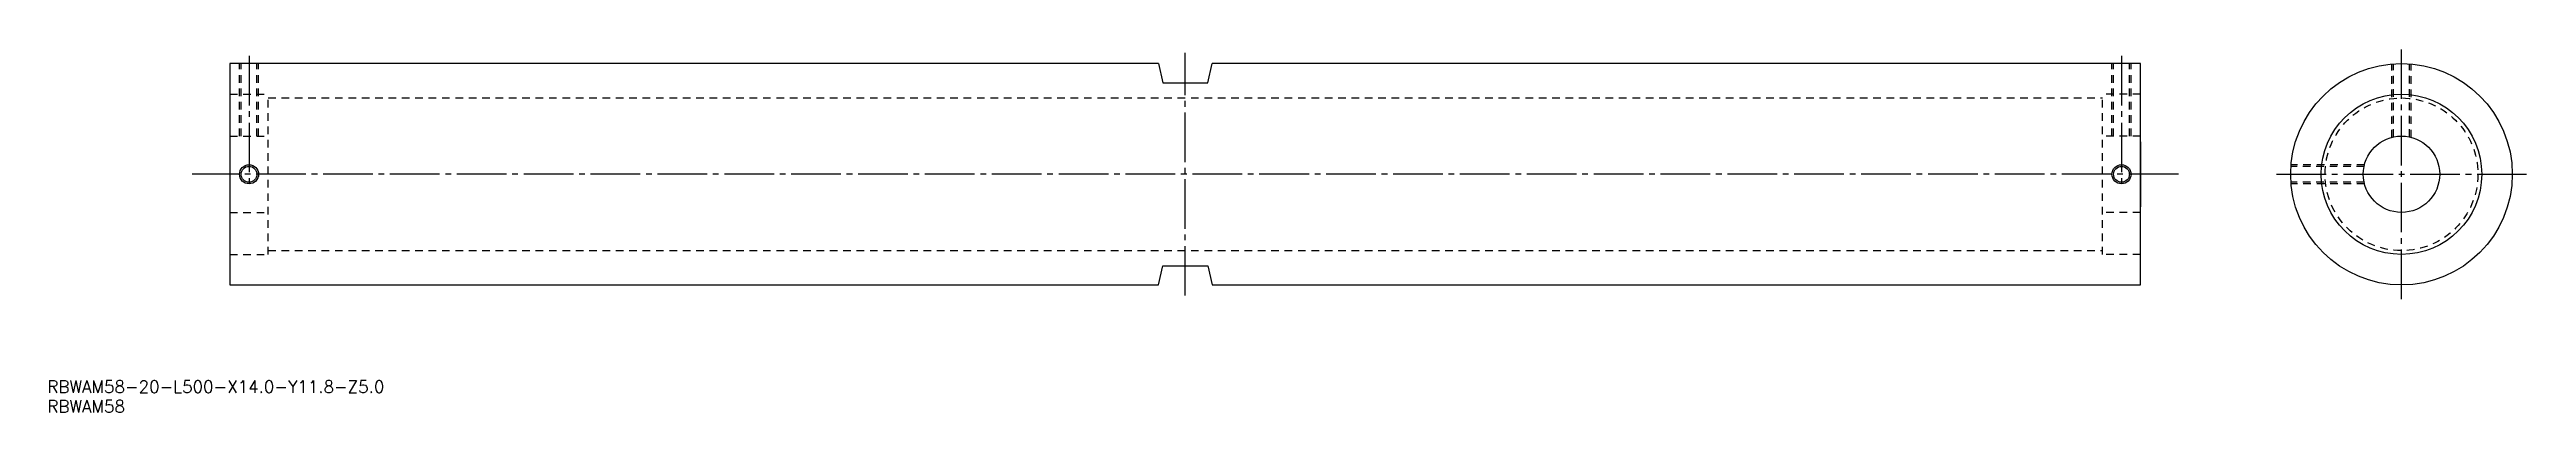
# Model space of a CAD drawing. Extents: x 56 to 704, y 206 to 301.
import ezdxf

# ---------------------------------------------------------------- set-up
doc = ezdxf.new("R2010")
doc.units = 0
doc.linetypes.add('CENTER', pattern=[17.5, 13, -1.5, 1.5, -1.5])
doc.linetypes.add('DASHED', pattern=[3.5, 2, -1.5])
doc.layers.get('0').update_dxf_attribs({"linetype": 'CONTINUOUS'})
doc.layers.add('CENTER', color=1, linetype='CENTER')
doc.styles.get("Standard").update_dxf_attribs({"font": 'txt.shx', "bigfont": '@extfont2.shx'})

msp = doc.modelspace()

# ---------------------------------------------------------------- linework, layer by layer
at = {"color": 7, "linetype": 'CONTINUOUS'}
for p, q in [((103.35, 297.19), (103.35, 239.19)), ((346.35, 297.19), (103.35, 297.19)), ((346.35, 297.19), (347.45, 292.19)), ((347.45, 292.19), (359.25, 292.19)), ((359.25, 292.19), (360.35, 297.19)), ((603.35, 297.19), (360.35, 297.19)), ((603.35, 239.19), (603.35, 297.19)), ((103.35, 276.69), (103.35, 259.69)), ((603.35, 276.69), (603.35, 259.69)), ((346.35, 239.19), (347.45, 244.19)), ((347.45, 244.19), (359.25, 244.19)), ((359.25, 244.19), (360.35, 239.19)), ((103.35, 239.19), (346.35, 239.19)), ((360.35, 239.19), (603.35, 239.19))]:
    msp.add_line(p, q, dxfattribs=at)
at = {"color": 3, "linetype": 'DASHED'}
for p, q in [((105.85, 278.19), (105.85, 297.19)), ((106.28, 278.19), (106.28, 297.19)), ((110.42, 278.19), (110.42, 297.19)), ((110.85, 278.19), (110.85, 297.19)), ((595.85, 278.19), (595.85, 297.19)), ((596.28, 278.19), (596.28, 297.19)), ((600.42, 278.19), (600.42, 297.19)), ((600.85, 278.19), (600.85, 297.19)), ((669.12, 277.87), (669.12, 297.08)), ((669.55, 277.97), (669.55, 297.11)), ((673.68, 277.97), (673.68, 297.11)), ((674.12, 277.87), (674.12, 297.08)), ((103.35, 289.19), (113.35, 289.19)), ((113.35, 247.19), (113.35, 289.19)), ((113.35, 288.19), (593.35, 288.19)), ((593.35, 247.19), (593.35, 289.19)), ((603.35, 289.19), (593.35, 289.19)), ((103.35, 278.19), (113.35, 278.19)), ((603.35, 278.19), (593.35, 278.19)), ((661.83, 270.25), (642.69, 270.25)), ((661.83, 266.12), (642.69, 266.12)), ((661.93, 270.69), (642.72, 270.69)), ((661.93, 265.69), (642.72, 265.69)), ((103.35, 258.19), (113.35, 258.19)), ((603.35, 258.19), (593.35, 258.19)), ((103.35, 247.19), (113.35, 247.19)), ((113.35, 248.19), (593.35, 248.19)), ((603.35, 247.19), (593.35, 247.19))]:
    msp.add_line(p, q, dxfattribs=at)
at = {"color": 7, "linetype": 'CONTINUOUS'}
for centre, radius in [((671.62, 268.19), 29), ((671.62, 268.19), 21), ((671.62, 268.19), 10), ((108.35, 268.19), 2.07), ((598.35, 268.19), 2.07)]:
    msp.add_circle(centre, radius, dxfattribs=at)
at = {"color": 3, "linetype": 'DASHED'}
msp.add_circle((671.62, 268.19), 20, dxfattribs=at)
at = {"color": 3, "linetype": 'CONTINUOUS'}
for centre in [(108.35, 268.19), (598.35, 268.19)]:
    msp.add_circle(centre, 2.5, dxfattribs=at)
at = {"layer": 'CENTER', "color": 1, "linetype": 'CENTER'}
for p, q in [((108.35, 299.2), (108.35, 264.69)), ((353.35, 236.39), (353.35, 299.99)), ((598.35, 299.2), (598.35, 264.69)), ((671.62, 235.48), (671.62, 300.89)), ((613.23, 268.19), (93.48, 268.19)), ((638.91, 268.19), (704.32, 268.19))]:
    msp.add_line(p, q, dxfattribs=at)

# ---------------------------------------------------------------- texts
at = {"color": 7, "linetype": 'CONTINUOUS'}
for s, p in [('RBWAM58-20-L500-X14.0-Y11.8-Z5.0', (55.59, 210.91)), ('RBWAM58', (55.59, 205.76))]:
    msp.add_text(s, height=3.2, dxfattribs=at).set_placement(p)

doc.saveas('drawing.dxf')
